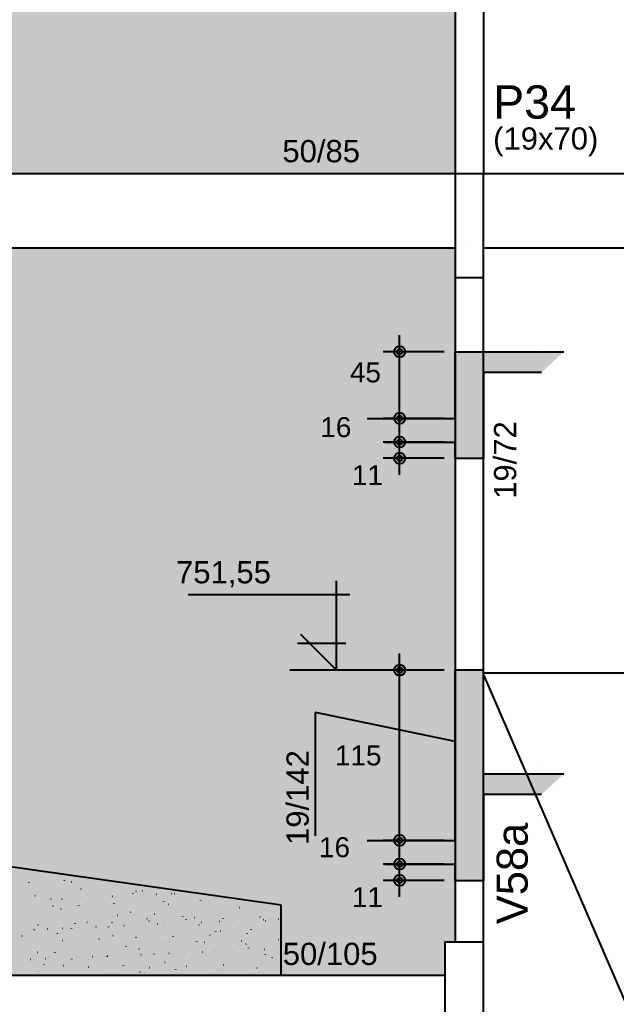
# Model space of a CAD drawing. Header units: millimetres. Extents: x 11071 to 20686, y 1651 to 7234.
# Drawn here: x 15100 to 15503, y 3943 to 4608 of the extents above; entities that cross this region are included whole.
import ezdxf

# ---------------------------------------------------------------- set-up
doc = ezdxf.new("R2010")
doc.units = ezdxf.units.MM
for name, color, linetype in [('1', 4, 'Continuous'), ('11', 22, 'Continuous'), ('12', 3, 'Continuous'), ('130', 24, 'Continuous'), ('18', 9, 'Continuous'), ('19', 5, 'Continuous'), ('20', 4, 'Continuous'), ('241', 12, 'Continuous'), ('242', 3, 'Continuous'), ('26', 1, 'Continuous'), ('3', 2, 'Continuous'), ('30', 15, 'Continuous'), ('4', 1, 'Continuous'), ('8', 5, 'Continuous'), ('9', 3, 'Continuous')]:
    doc.layers.add(name, color=color, linetype=linetype)
doc.styles.get("Standard").update_dxf_attribs({"font": 'arial.ttf'})

# ---------------------------------------------------------------- blocks, each defined once
blk = doc.blocks.new('_H451C6E76CA-000')
for p, q in [((3058.776904, 1871.859446), (3058.850126, 1871.875679)), ((3061.13293, 1870.424901), (3061.178588, 1870.484402)), ((3062.438014, 1872.671095), (3062.511236, 1872.687328)), ((3068.013364, 1874.497988), (3068.023154, 1874.572346)), ((3079.173889, 1869.231189), (3079.183678, 1869.305547)), ((3086.09997, 1871.33689), (3086.145627, 1871.396391)), ((3055.262052, 1867.681553), (3055.271841, 1867.755911)), ((3058.735932, 1867.301072), (3058.781589, 1867.360574)), ((3076.340008, 1862.862535), (3076.41323, 1862.878768)), ((3080.001118, 1863.674184), (3080.07434, 1863.690417)), ((3083.702971, 1868.213061), (3083.748629, 1868.272563)), ((3090.260993, 1863.406702), (3090.270782, 1863.481061)), ((3093.181114, 1866.596118), (3093.254336, 1866.612351)), ((3114.275619, 1865.737101), (3114.285409, 1865.81146)), ((3052.480909, 1859.149366), (3052.526566, 1859.208868)), ((3057.95947, 1856.230719), (3058.034398, 1856.233991)), ((3059.132791, 1859.047787), (3059.206013, 1859.06402)), ((3066.422576, 1862.414754), (3066.432366, 1862.489112)), ((3068.074833, 1856.672366), (3068.149761, 1856.675637)), ((3069.948048, 1856.754152), (3070.022977, 1856.757423)), ((3077.447948, 1860.061356), (3077.493605, 1860.120857)), ((3077.50968, 1856.590267), (3077.519469, 1856.664625)), ((3078.789625, 1857.140184), (3078.864554, 1857.143455)), ((3088.904988, 1857.58183), (3088.979917, 1857.585101)), ((3090.778204, 1857.663616), (3090.853132, 1857.666888)), ((3098.671104, 1856.094222), (3098.716761, 1856.153723)), ((3099.61978, 1858.049648), (3099.694709, 1858.052919)), ((3101.524307, 1858.920666), (3101.534096, 1858.995025)), ((3102.414987, 1860.973345), (3102.460644, 1861.032846)), ((3109.735144, 1858.491294), (3109.810072, 1858.494566)), ((3110.744217, 1857.599207), (3110.81744, 1857.61544)), ((3111.608359, 1858.57308), (3111.683288, 1858.576352)), ((3120.449936, 1858.959112), (3120.524864, 1858.962383)), ((3123.638143, 1857.006211), (3123.6838, 1857.065712)), ((3125.436144, 1860.470302), (3125.445933, 1860.544661)), ((3127.382026, 1861.885334), (3127.427683, 1861.944835)), ((3127.951435, 1861.413955), (3128.024657, 1861.430188)), ((3130.565299, 1859.400758), (3130.640228, 1859.40403)), ((3131.612545, 1862.225604), (3131.685767, 1862.241837)), ((3132.438515, 1859.482545), (3132.513443, 1859.485816)), ((3141.280091, 1859.868576), (3141.35502, 1859.871848)), ((3148.605182, 1857.9182), (3148.650839, 1857.977702)), ((3149.27456, 1861.462251), (3149.284349, 1861.536609)), ((3151.395455, 1860.310223), (3151.470383, 1860.313494)), ((3153.26867, 1860.392009), (3153.343599, 1860.39528)), ((3160.537874, 1856.976215), (3160.547663, 1857.050573)), ((3162.110247, 1860.77804), (3162.185175, 1860.781312)), ((3162.355644, 1856.150627), (3162.428867, 1856.16686)), ((3173.572221, 1858.830189), (3173.617878, 1858.889691)), ((3049.117893, 1855.844688), (3049.192821, 1855.847959)), ((3053.671264, 1855.598318), (3053.681053, 1855.672677)), ((3064.758367, 1849.773832), (3064.768157, 1849.84819)), ((3071.307067, 1852.058404), (3071.352724, 1852.117905)), ((3073.704065, 1855.182233), (3073.749722, 1855.241734)), ((3076.695894, 1850.050875), (3076.769116, 1850.067108)), ((3088.772994, 1852.104231), (3088.782783, 1852.178589)), ((3093.903111, 1853.865624), (3093.976334, 1853.881857)), ((3096.274106, 1852.970393), (3096.319763, 1853.029894)), ((3097.564221, 1854.677272), (3097.637444, 1854.693505)), ((3112.684831, 1853.653867), (3112.694621, 1853.728226)), ((3121.241145, 1853.882382), (3121.286802, 1853.941884)), ((3136.523247, 1854.645816), (3136.533037, 1854.720174)), ((3145.514538, 1852.417044), (3145.587761, 1852.433277)), ((3146.208184, 1854.794371), (3146.253841, 1854.853873)), ((3147.786561, 1850.15978), (3147.796351, 1850.234138)), ((3149.175648, 1853.228692), (3149.248871, 1853.244925)), ((3171.175223, 1855.70636), (3171.22088, 1855.765862)), ((3171.698399, 1851.709416), (3171.708188, 1851.783774)), ((3195.536815, 1852.701364), (3195.546604, 1852.775723)), ((3197.125965, 1850.968464), (3197.199187, 1850.984697)), ((3200.787075, 1851.780113), (3200.860297, 1851.796346)), ((3214.854277, 1849.378633), (3214.899934, 1849.438135)), ((3052.007055, 1842.957397), (3052.016844, 1843.031755)), ((3059.854788, 1846.317292), (3059.92801, 1846.333525)), ((3063.515898, 1847.128941), (3063.58912, 1847.145174)), ((3065.052043, 1843.906698), (3065.0977, 1843.9662)), ((3076.021681, 1845.287796), (3076.031471, 1845.362154)), ((3090.019082, 1844.818687), (3090.064739, 1844.878189)), ((3099.933519, 1846.837432), (3099.943308, 1846.91179)), ((3111.466215, 1844.868712), (3111.539437, 1844.884945)), ((3114.986121, 1845.730677), (3115.031778, 1845.790178)), ((3115.127325, 1845.680361), (3115.200547, 1845.696594)), ((3123.771935, 1847.82938), (3123.781724, 1847.903739)), ((3128.307321, 1848.602296), (3128.380543, 1848.618529)), ((3135.035249, 1843.343344), (3135.045038, 1843.417703)), ((3139.95316, 1846.642666), (3139.998817, 1846.702167)), ((3158.947086, 1844.892981), (3158.956876, 1844.967339)), ((3161.176316, 1842.675532), (3161.221974, 1842.735033)), ((3163.077642, 1843.420133), (3163.150864, 1843.436365)), ((3164.920199, 1847.554655), (3164.965856, 1847.614156)), ((3166.738752, 1844.231781), (3166.811974, 1844.248014)), ((3179.918748, 1847.153716), (3179.99197, 1847.169949)), ((3182.785502, 1845.884929), (3182.795292, 1845.959288)), ((3186.143356, 1843.587521), (3186.189013, 1843.647022)), ((3189.887238, 1848.466644), (3189.932895, 1848.526145)), ((3206.800129, 1848.215328), (3206.809918, 1848.289687)), ((3211.110395, 1844.49951), (3211.156052, 1844.559012)), ((3213.312897, 1842.909462), (3213.387825, 1842.912733)), ((3217.960653, 1842.948529), (3217.970443, 1843.022888)), ((3218.350179, 1842.783201), (3218.423401, 1842.799434)), ((3223.42826, 1843.351108), (3223.503189, 1843.35438)), ((3225.301475, 1843.432894), (3225.376404, 1843.436166)), ((3056.787017, 1836.075394), (3056.861945, 1836.078666)), ((3058.660232, 1836.157181), (3058.735161, 1836.160452)), ((3061.30816, 1839.027575), (3061.353817, 1839.087077)), ((3063.270369, 1838.47136), (3063.280158, 1838.545719)), ((3067.501809, 1836.543212), (3067.576737, 1836.546484)), ((3077.417892, 1837.320381), (3077.491114, 1837.336614)), ((3077.617172, 1836.984858), (3077.692101, 1836.98813)), ((3079.490387, 1837.066645), (3079.565316, 1837.069916)), ((3081.079002, 1838.132029), (3081.152224, 1838.148262)), ((3083.878201, 1836.815736), (3083.923858, 1836.875237)), ((3086.275199, 1839.939564), (3086.320856, 1839.999066)), ((3087.182206, 1840.020997), (3087.191996, 1840.095355)), ((3088.331964, 1837.452676), (3088.406893, 1837.455948)), ((3094.258998, 1841.053964), (3094.33222, 1841.070197)), ((3098.447327, 1837.894323), (3098.522256, 1837.897594)), ((3100.320543, 1837.976109), (3100.395471, 1837.97938)), ((3108.84524, 1837.727725), (3108.890897, 1837.787226)), ((3109.16212, 1838.362141), (3109.237048, 1838.365412)), ((3111.020622, 1841.012945), (3111.030412, 1841.087304)), ((3111.242238, 1840.851554), (3111.287896, 1840.911055)), ((3119.277483, 1838.803787), (3119.352412, 1838.807058)), ((3121.150698, 1838.885573), (3121.225627, 1838.888845)), ((3122.283936, 1836.526909), (3122.293726, 1836.601267)), ((3129.992275, 1839.271605), (3130.067204, 1839.274876)), ((3132.690429, 1836.68345), (3132.763651, 1836.699682)), ((3133.812279, 1838.639714), (3133.857936, 1838.699215)), ((3136.209277, 1841.763543), (3136.254935, 1841.823044)), ((3140.107638, 1839.713251), (3140.182567, 1839.716523)), ((3141.980854, 1839.795037), (3142.055782, 1839.798309)), ((3145.870425, 1839.605384), (3145.943647, 1839.621617)), ((3146.195773, 1838.076545), (3146.205563, 1838.150904)), ((3150.82243, 1840.181069), (3150.897359, 1840.184341)), ((3158.779318, 1839.551703), (3158.824975, 1839.611205)), ((3160.937794, 1840.622715), (3161.012722, 1840.625987)), ((3162.811009, 1840.704502), (3162.885938, 1840.707773)), ((3170.03419, 1839.068494), (3170.043979, 1839.142852)), ((3171.652586, 1841.090533), (3171.727515, 1841.093805)), ((3181.767949, 1841.53218), (3181.842878, 1841.535451)), ((3183.641165, 1841.613966), (3183.716093, 1841.617237)), ((3183.746357, 1840.463692), (3183.792015, 1840.523194)), ((3192.482741, 1841.999998), (3192.55767, 1842.003269)), ((3194.048816, 1841.398893), (3194.058606, 1841.473251)), ((3197.481852, 1838.156805), (3197.555074, 1838.173037)), ((3202.598105, 1842.441644), (3202.673033, 1842.444915)), ((3204.47132, 1842.52343), (3204.546249, 1842.526702)), ((3205.209341, 1836.132094), (3205.21913, 1836.206452)), ((3208.713396, 1841.375681), (3208.759054, 1841.435183)), ((3214.689069, 1841.971553), (3214.762291, 1841.987786)), ((3050.519056, 1831.654925), (3050.528846, 1831.729283)), ((3058.911162, 1835.903746), (3058.956819, 1835.963248)), ((3060.210675, 1833.505633), (3060.283897, 1833.521866)), ((3074.430893, 1833.204561), (3074.440683, 1833.27892)), ((3098.26931, 1834.19651), (3098.279099, 1834.270868)), ((3102.590217, 1829.576019), (3102.635874, 1829.635521)), ((3109.532624, 1829.710474), (3109.542413, 1829.784832)), ((3111.822102, 1832.057053), (3111.895324, 1832.073286)), ((3127.557256, 1830.488008), (3127.602913, 1830.54751)), ((3129.029319, 1835.871801), (3129.102541, 1835.888034)), ((3133.444461, 1831.26011), (3133.45425, 1831.334468)), ((3152.524295, 1831.399997), (3152.569952, 1831.459499)), ((3157.282877, 1832.252059), (3157.292667, 1832.326417)), ((3163.433529, 1830.608473), (3163.506751, 1830.624706)), ((3177.491334, 1832.311987), (3177.536991, 1832.371488)), ((3180.640746, 1834.423221), (3180.713968, 1834.439454)), ((3181.297504, 1834.582458), (3181.307293, 1834.656816)), ((3184.301856, 1835.23487), (3184.375078, 1835.251103)), ((3192.458028, 1829.315659), (3192.467818, 1829.390017)), ((3202.458373, 1833.223976), (3202.50403, 1833.283477)), ((3216.296445, 1830.307607), (3216.306234, 1830.381966)), ((3048.912256, 1822.872918), (3048.957913, 1822.932419)), ((3052.656139, 1827.752041), (3052.701796, 1827.811542)), ((3061.679581, 1826.388126), (3061.68937, 1826.462484)), ((3073.879295, 1823.784907), (3073.924952, 1823.844408)), ((3077.623178, 1828.66403), (3077.668835, 1828.723532)), ((3077.773778, 1824.508721), (3077.847001, 1824.524954)), ((3085.517997, 1827.380075), (3085.527787, 1827.454433)), ((3094.980996, 1828.323469), (3095.054218, 1828.339702)), ((3096.781311, 1822.894039), (3096.791101, 1822.968397)), ((3098.642106, 1829.135118), (3098.715328, 1829.151351)), ((3098.846334, 1824.696896), (3098.891991, 1824.756398)), ((3120.693148, 1824.443675), (3120.702938, 1824.518033)), ((3123.813373, 1825.608885), (3123.85903, 1825.668387)), ((3129.385205, 1823.060141), (3129.458428, 1823.076374)), ((3144.531565, 1825.435623), (3144.541354, 1825.509982)), ((3146.383414, 1823.397046), (3146.429071, 1823.456547)), ((3146.592422, 1826.87489), (3146.665645, 1826.891123)), ((3148.780412, 1826.520874), (3148.826069, 1826.580376)), ((3150.253532, 1827.686538), (3150.326755, 1827.702771)), ((3168.546191, 1827.766023), (3168.555981, 1827.840381)), ((3171.350453, 1824.309035), (3171.39611, 1824.368536)), ((3173.747451, 1827.432864), (3173.793108, 1827.492365)), ((3196.317492, 1825.221024), (3196.363149, 1825.280525)), ((3198.203849, 1825.42631), (3198.277072, 1825.442543)), ((3198.71449, 1828.344853), (3198.760147, 1828.404354)), ((3201.864959, 1826.237958), (3201.938182, 1826.254191)), ((3203.545132, 1823.491172), (3203.554921, 1823.56553)), ((3212.140444, 1822.754137), (3212.215372, 1822.757408)), ((3214.013659, 1822.835923), (3214.088588, 1822.839194)), ((3215.044956, 1829.159893), (3215.118178, 1829.176126)), ((3221.284531, 1826.133013), (3221.330188, 1826.192515)), ((3222.855236, 1823.221955), (3222.930165, 1823.225226)), ((3223.681529, 1829.256842), (3223.727186, 1829.316343)), ((3048.928268, 1819.571691), (3048.938058, 1819.646049)), ((3060.932672, 1820.775138), (3061.005894, 1820.791371)), ((3064.593782, 1821.586786), (3064.667004, 1821.603019)), ((3066.329356, 1816.387887), (3066.404284, 1816.391159)), ((3068.202571, 1816.469673), (3068.2775, 1816.472945)), ((3071.482297, 1820.661078), (3071.527954, 1820.72058)), ((3072.766684, 1820.563639), (3072.776474, 1820.637998)), ((3077.044148, 1816.855705), (3077.119077, 1816.858976)), ((3084.029998, 1816.077603), (3084.039788, 1816.151962)), ((3087.159511, 1817.297351), (3087.23444, 1817.300623)), ((3089.032727, 1817.379138), (3089.107655, 1817.382409)), ((3096.449336, 1821.573067), (3096.494993, 1821.632569)), ((3097.874303, 1817.765169), (3097.949232, 1817.768441)), ((3107.941836, 1817.62724), (3107.951625, 1817.701598)), ((3107.989667, 1818.206816), (3108.064595, 1818.210087)), ((3109.862882, 1818.288602), (3109.937811, 1818.291873)), ((3112.544099, 1819.326558), (3112.617321, 1819.342791)), ((3116.205209, 1820.138207), (3116.278431, 1820.15444)), ((3118.704459, 1818.674633), (3118.779387, 1818.677905)), ((3121.416375, 1822.485056), (3121.462032, 1822.544558)), ((3128.819822, 1819.11628), (3128.894751, 1819.119551)), ((3130.693037, 1819.198066), (3130.767966, 1819.201338)), ((3131.780252, 1818.619188), (3131.790041, 1818.693546)), ((3139.534614, 1819.584098), (3139.609543, 1819.587369)), ((3149.649977, 1820.025744), (3149.724906, 1820.029015)), ((3151.523193, 1820.10753), (3151.598122, 1820.110802)), ((3155.794879, 1820.949587), (3155.804668, 1821.023946)), ((3160.36477, 1820.493562), (3160.439698, 1820.496833)), ((3164.155526, 1817.877978), (3164.228748, 1817.894211)), ((3165.095429, 1816.157329), (3165.141086, 1816.216831)), ((3167.816636, 1818.689627), (3167.889858, 1818.70586)), ((3170.480133, 1820.935208), (3170.555062, 1820.93848)), ((3172.353348, 1821.016995), (3172.428277, 1821.020266)), ((3179.706716, 1822.499224), (3179.716505, 1822.573582)), ((3180.996632, 1821.611562), (3181.069854, 1821.627795)), ((3181.194925, 1821.403026), (3181.269854, 1821.406298)), ((3190.062468, 1817.069318), (3190.108125, 1817.12882)), ((3190.793819, 1816.674737), (3190.803609, 1816.749095)), ((3191.310288, 1821.844672), (3191.385217, 1821.847944)), ((3193.183504, 1821.926459), (3193.258432, 1821.92973)), ((3202.025081, 1822.31249), (3202.100009, 1822.315762)), ((3214.808446, 1819.005136), (3214.818235, 1819.079494)), ((3215.029507, 1817.981308), (3215.075164, 1818.040809)), ((3215.766953, 1816.429398), (3215.840175, 1816.445631)), ((3219.428063, 1817.241047), (3219.501285, 1817.25728)), ((3056.213993, 1815.946241), (3056.288921, 1815.949512)), ((3060.015372, 1813.747204), (3060.025161, 1813.821562)), ((3065.227273, 1812.509373), (3065.27293, 1812.568874)), ((3078.495776, 1811.778227), (3078.568998, 1811.79446)), ((3082.156886, 1812.589875), (3082.230108, 1812.606108)), ((3090.194312, 1813.421362), (3090.239969, 1813.480863)), ((3095.190523, 1810.810804), (3095.200313, 1810.885163)), ((3095.336882, 1815.51181), (3095.410104, 1815.528043)), ((3111.417468, 1809.454228), (3111.463125, 1809.513729)), ((3115.161351, 1814.333351), (3115.207008, 1814.392852)), ((3119.028939, 1811.802753), (3119.038729, 1811.877111)), ((3130.107203, 1810.329647), (3130.180425, 1810.34588)), ((3133.768313, 1811.141295), (3133.841535, 1811.157528)), ((3136.384507, 1810.366217), (3136.430164, 1810.425719)), ((3140.12839, 1815.24534), (3140.174047, 1815.304842)), ((3143.043566, 1814.133152), (3143.053355, 1814.20751)), ((3146.948309, 1814.06323), (3147.021531, 1814.079463)), ((3161.351546, 1811.278206), (3161.397203, 1811.337708)), ((3166.955403, 1815.682788), (3166.965193, 1815.757147)), ((3178.042507, 1809.858302), (3178.052296, 1809.93266)), ((3185.37974, 1809.692716), (3185.452962, 1809.708948)), ((3186.318585, 1812.190195), (3186.364242, 1812.249697)), ((3198.559736, 1812.61465), (3198.632958, 1812.630883)), ((3202.057133, 1812.188701), (3202.066923, 1812.263059)), ((3208.888626, 1809.978356), (3208.934283, 1810.037857)), ((3211.285624, 1813.102184), (3211.331282, 1813.161686)), ((3058.863781, 1805.000001), (3058.863781, 1805.000001)), ((3059.46513, 1805.000001), (3059.46513, 1805.000001)), ((3059.46513, 1805.000001), (3059.46513, 1805.000001)), ((3059.46513, 1805.000001), (3059.46513, 1805.000001)), ((3061.288559, 1807.963478), (3061.361781, 1807.979711)), ((3061.48339, 1807.63025), (3061.529047, 1807.689751)), ((3070.717693, 1805.000001), (3070.717693, 1805.000001)), ((3070.717693, 1805.000001), (3070.717693, 1805.000001)), ((3070.717693, 1805.000001), (3070.717693, 1805.000001)), ((3071.278686, 1809.261168), (3071.288475, 1809.335526)), ((3082.571605, 1805.000001), (3082.571605, 1805.000001)), ((3082.571605, 1805.000001), (3082.571605, 1805.000001)), ((3082.571605, 1805.000001), (3082.571605, 1805.000001)), ((3083.732375, 1805.000001), (3083.732375, 1805.000001)), ((3083.732375, 1805.000001), (3083.732375, 1805.000001)), ((3084.053431, 1805.41841), (3084.099088, 1805.477911)), ((3086.450429, 1808.542239), (3086.496086, 1808.60174)), ((3094.425516, 1805.000001), (3094.425516, 1805.000001)), ((3094.425516, 1805.000001), (3094.425516, 1805.000001)), ((3106.066725, 1805.000001), (3106.066725, 1805.000001)), ((3106.066725, 1805.000001), (3106.066725, 1805.000001)), ((3106.279428, 1805.000001), (3106.287416, 1805.060676)), ((3106.279428, 1805.000001), (3106.279428, 1805.000001)), ((3107.99962, 1805.000001), (3107.99962, 1805.000001)), ((3107.99962, 1805.000001), (3107.99962, 1805.000001)), ((3109.02047, 1806.330399), (3109.066127, 1806.389901)), ((3112.899986, 1806.514899), (3112.973208, 1806.531132)), ((3118.13334, 1805.000001), (3118.13334, 1805.000001)), ((3129.987252, 1805.000001), (3129.987252, 1805.000001)), ((3129.987252, 1805.000001), (3129.987252, 1805.000001)), ((3129.987252, 1805.000001), (3129.987252, 1805.000001)), ((3130.292253, 1807.316717), (3130.302043, 1807.391075)), ((3132.266865, 1805.000001), (3132.266865, 1805.000001)), ((3132.266865, 1805.000001), (3132.266865, 1805.000001)), ((3133.987509, 1807.242388), (3134.033166, 1807.30189)), ((3141.841164, 1805.000001), (3141.841164, 1805.000001)), ((3141.841164, 1805.000001), (3141.841164, 1805.000001)), ((3141.841164, 1805.000001), (3141.841164, 1805.000001)), ((3153.695076, 1805.000001), (3153.695076, 1805.000001)), ((3153.695076, 1805.000001), (3153.695076, 1805.000001)), ((3154.204091, 1808.866353), (3154.21388, 1808.940711)), ((3156.53411, 1805.000001), (3156.53411, 1805.000001)), ((3156.53411, 1805.000001), (3156.53411, 1805.000001)), ((3158.954548, 1808.154377), (3159.000205, 1808.213879)), ((3164.212273, 1805.000001), (3164.212273, 1805.000001)), ((3164.212273, 1805.000001), (3164.212273, 1805.000001)), ((3164.511413, 1805.066319), (3164.584635, 1805.082552)), ((3165.548988, 1805.000001), (3165.548988, 1805.000001)), ((3165.548988, 1805.000001), (3165.548988, 1805.000001)), ((3177.402899, 1805.000001), (3177.402899, 1805.000001)), ((3180.801355, 1805.000001), (3180.801355, 1805.000001)), ((3180.801355, 1805.000001), (3180.801355, 1805.000001)), ((3181.71863, 1808.881067), (3181.791852, 1808.8973)), ((3183.921587, 1809.066367), (3183.967244, 1809.125868)), ((3189.256811, 1805.000001), (3189.256811, 1805.000001)), ((3189.256811, 1805.000001), (3189.256811, 1805.000001)), ((3189.256811, 1805.000001), (3189.256811, 1805.000001)), ((3189.305821, 1805.372265), (3189.31561, 1805.446624)), ((3201.110723, 1805.000001), (3201.110723, 1805.000001)), ((3201.110723, 1805.000001), (3201.110723, 1805.000001)), ((3201.110723, 1805.000001), (3201.110723, 1805.000001)), ((3205.068601, 1805.000001), (3205.068601, 1805.000001)), ((3205.068601, 1805.000001), (3205.068601, 1805.000001)), ((3212.964635, 1805.000001), (3212.964635, 1805.000001)), ((3212.964635, 1805.000001), (3212.964635, 1805.000001)), ((3213.217658, 1806.921902), (3213.227447, 1806.99626)), ((3222.357822, 1805.000001), (3222.357822, 1805.000001)), ((3222.357822, 1805.000001), (3222.357822, 1805.000001)), ((3222.357822, 1805.000001), (3222.357822, 1805.000001)), ((3224.818547, 1805.000001), (3224.818547, 1805.000001)), ((3224.818547, 1805.000001), (3224.818547, 1805.000001))]:
    blk.add_line(p, q)

msp = doc.modelspace()

# ---------------------------------------------------------------- linework, layer by layer
for p, q in [((15313.63, 4168.35), (15313.63, 4228.68)), ((15213.57, 4219.5), (15322.74, 4219.5)), ((15289.41, 4192.57), (15313.63, 4168.35)), ((15287.28, 4186.68), (15320.01, 4186.68))]:
    msp.add_line(p, q)
at = {"layer": '1'}
msp.add_line((15412.9, 4786.59), (15412.9, 4503.59), dxfattribs=at)
for points in [[(15393.9, 5245.59), (15393.9, 4503.59)], [(15393.9, 4503.59), (14581.4, 4503.59)], [(16008.17, 4503.59), (15412.9, 4503.59)], [(14581.4, 4453.59), (15393.9, 4453.59)], [(15412.9, 4453.59), (16008.17, 4453.59)], [(15393.9, 4433.59), (15393.9, 4271.16)], [(15412.9, 3984.59), (15412.9, 4433.59)], [(15393.9, 4271.16), (15393.9, 4176.09)], [(15393.9, 4176.09), (15393.9, 3984.59)], [(15412.9, 4166.59), (16008.68, 4166.59)], [(15386.9, 3962.09), (14701.9, 3962.09)]]:
    msp.add_lwpolyline(points, dxfattribs=at)
at = {"layer": '130'}
for points in [[(15393.9, 5245.59), (15117.4, 5237.09), (15393.9, 4503.59)], [(15393.9, 5245.59), (15393.9, 4503.59), (15393.9, 5245.59)], [(14581.4, 5237.09), (14581.4, 4503.59), (15393.9, 4503.59)], [(14581.4, 5237.09), (15393.9, 4503.59), (15117.4, 5237.09)], [(14581.4, 3962.09), (14581.4, 4453.59), (15393.9, 4453.59)], [(14581.4, 3962.09), (15393.9, 4453.59), (15386.9, 3984.59)], [(15386.9, 3984.59), (15393.9, 4453.59), (15393.9, 3984.59)], [(14581.4, 3962.09), (15386.9, 3984.59), (15386.9, 3962.09)]]:
    msp.add_solid(points, dxfattribs=at)
at = {"layer": '18'}
for p, q in [((15452.2, 4388.44), (15452.2, 4388.44)), ((15393.9, 4338.46), (15393.9, 4383.46)), ((15393.9, 4383.46), (15393.9, 4383.46)), ((15393.9, 4383.46), (15412.9, 4383.46)), ((15412.9, 4383.46), (15412.9, 4383.46)), ((15412.9, 4383.46), (15467.2, 4383.46)), ((15412.9, 4383.46), (15412.9, 4383.46)), ((15412.9, 4383.46), (15412.9, 4383.46)), ((15452.2, 4369.46), (15412.9, 4369.46)), ((15412.9, 4369.46), (15412.9, 4311.46)), ((15334.35, 4338.46), (15393.9, 4338.46)), ((15346.35, 4322.46), (15393.9, 4322.46)), ((15393.9, 4322.46), (15393.9, 4322.46)), ((15393.9, 4311.46), (15393.9, 4322.46)), ((15393.9, 4311.46), (15412.9, 4311.46)), ((15393.9, 4053.35), (15393.9, 4168.35)), ((15412.9, 4168.35), (15393.9, 4168.35)), ((15412.9, 4098.35), (15412.9, 4168.35)), ((15393.9, 4098.35), (15393.9, 4098.35)), ((15412.9, 4098.35), (15467.2, 4098.35)), ((15412.9, 4098.35), (15412.9, 4098.35)), ((15412.9, 4098.35), (15412.9, 4098.35)), ((15452.2, 4103.33), (15452.2, 4103.33)), ((15412.9, 4085.12), (15412.9, 4085.12)), ((15452.2, 4090.11), (15452.2, 4090.11)), ((15452.2, 4084.35), (15412.9, 4084.35)), ((15412.9, 4084.35), (15412.9, 4026.35)), ((15334.35, 4053.35), (15393.9, 4053.35)), ((15346.35, 4037.35), (15393.9, 4037.35)), ((15393.9, 4037.35), (15393.9, 4037.35)), ((15393.9, 4026.35), (15393.9, 4037.35)), ((15393.9, 4026.35), (15412.9, 4026.35))]:
    msp.add_line(p, q, dxfattribs=at)
at = {"layer": '19', "linetype": 'Continuous'}
msp.add_line((15276.4, 4009.5), (14397.9, 4134.13), dxfattribs=at)
at = {"layer": '19'}
msp.add_line((15276.4, 3962.09), (15276.4, 4009.5), dxfattribs=at)
at = {"layer": '20'}
for points in [[(15295.31, 4186.68), (15313.63, 4168.35), (15313.63, 4186.68)], [(15295.31, 4186.68), (15313.63, 4186.68), (15295.31, 4186.68)]]:
    msp.add_solid(points, dxfattribs=at)
at = {"layer": '241'}
msp.add_line((15412.9, 4165.25), (16011.68, 2782.02), dxfattribs=at)
at = {"layer": '242'}
msp.add_line((15403.4, 4458.59), (15403.4, 4458.59), dxfattribs=at)
at = {"layer": '26', "color": 3, "linetype": 'Continuous'}
for p, q in [((15356.33, 4327.21), (15356.33, 4394.71)), ((15386.4, 4383.46), (15345.08, 4383.46)), ((15393.9, 4383.46), (15393.9, 4383.46)), ((15356.33, 4311.21), (15356.33, 4349.71)), ((15386.4, 4338.46), (15345.08, 4338.46)), ((15386.4, 4338.46), (15345.08, 4338.46)), ((15393.9, 4338.46), (15393.9, 4338.46)), ((15393.9, 4338.46), (15393.9, 4338.46)), ((15356.33, 4300.21), (15356.33, 4333.71)), ((15386.4, 4322.46), (15345.08, 4322.46)), ((15386.4, 4322.46), (15345.08, 4322.46)), ((15393.9, 4322.46), (15393.9, 4322.46)), ((15393.9, 4322.46), (15393.9, 4322.46)), ((15386.4, 4311.46), (15345.08, 4311.46)), ((15393.9, 4311.46), (15393.9, 4311.46)), ((15356.33, 4042.1), (15356.33, 4179.6)), ((15386.4, 4168.35), (15345.08, 4168.35)), ((15393.9, 4168.35), (15393.9, 4168.35)), ((15356.33, 4026.1), (15356.33, 4064.6)), ((15386.4, 4053.35), (15345.08, 4053.35)), ((15386.4, 4053.35), (15345.08, 4053.35)), ((15393.9, 4053.35), (15393.9, 4053.35)), ((15393.9, 4053.35), (15393.9, 4053.35)), ((15356.33, 4015.1), (15356.33, 4048.6)), ((15386.4, 4037.35), (15345.08, 4037.35)), ((15386.4, 4037.35), (15345.08, 4037.35)), ((15393.9, 4037.35), (15393.9, 4037.35)), ((15393.9, 4037.35), (15393.9, 4037.35)), ((15386.4, 4026.35), (15345.08, 4026.35)), ((15393.9, 4026.35), (15393.9, 4026.35))]:
    msp.add_line(p, q, dxfattribs=at)
at = {"layer": '26'}
for p, q in [((15345.08, 4168.35), (15282.19, 4168.35)), ((15393.9, 4120.12), (15299.51, 4139.69)), ((15299.51, 4056.42), (15299.51, 4139.69))]:
    msp.add_line(p, q, dxfattribs=at)
at = {"layer": '26', "color": 3, "linetype": 'Continuous'}
for centre, radius in [((15356.33, 4383.46), 3.75), ((15356.33, 4383.46), 1.87), ((15356.33, 4338.46), 3.75), ((15356.33, 4338.46), 3.75), ((15356.33, 4338.46), 1.87), ((15356.33, 4338.46), 1.87), ((15356.33, 4322.46), 3.75), ((15356.33, 4322.46), 3.75), ((15356.33, 4322.46), 1.87), ((15356.33, 4322.46), 1.87), ((15356.33, 4311.46), 3.75), ((15356.33, 4311.46), 1.87), ((15356.33, 4168.35), 3.75), ((15356.33, 4168.35), 1.87), ((15356.33, 4053.35), 3.75), ((15356.33, 4053.35), 3.75), ((15356.33, 4053.35), 1.87), ((15356.33, 4053.35), 1.87), ((15356.33, 4037.35), 3.75), ((15356.33, 4037.35), 3.75), ((15356.33, 4037.35), 1.87), ((15356.33, 4037.35), 1.87), ((15356.33, 4026.35), 3.75), ((15356.33, 4026.35), 1.87)]:
    msp.add_circle(centre, radius, dxfattribs=at)
at = {"layer": '3'}
msp.add_lwpolyline([(15386.9, 3774.59), (15412.9, 3774.59), (15412.9, 3984.59), (15386.9, 3984.59), (15386.9, 3774.59)], dxfattribs=at)
at = {"layer": '30'}
for points in [[(15412.9, 4322.46), (15412.9, 4383.46), (15393.9, 4383.46)], [(15412.9, 4322.46), (15393.9, 4383.46), (15393.9, 4338.46)], [(15412.9, 4369.46), (15452.2, 4369.46), (15467.2, 4383.46)], [(15412.9, 4369.46), (15467.2, 4383.46), (15412.9, 4383.46)], [(15412.9, 4369.46), (15412.9, 4383.46), (15412.9, 4322.46)], [(15412.9, 4322.46), (15412.9, 4383.46), (15412.9, 4383.46)], [(15412.9, 4369.46), (15452.2, 4369.46), (15452.2, 4369.46)], [(15345.08, 4322.46), (15393.9, 4338.46), (15334.35, 4338.46)], [(15412.9, 4322.46), (15393.9, 4338.46), (15345.08, 4322.46)], [(15412.9, 4322.46), (15412.9, 4311.46), (15393.9, 4311.46)], [(15412.9, 4322.46), (15393.9, 4311.46), (15393.9, 4322.46)], [(15412.9, 4322.46), (15393.9, 4322.46), (15412.9, 4322.46)], [(15412.9, 4098.35), (15412.9, 4168.35), (15393.9, 4168.35)], [(15412.9, 4098.35), (15393.9, 4168.35), (15393.9, 4098.35)], [(15412.9, 4037.35), (15412.9, 4098.35), (15393.9, 4098.35)], [(15412.9, 4037.35), (15393.9, 4098.35), (15393.9, 4053.35)], [(15412.9, 4098.35), (15393.9, 4098.35), (15412.9, 4098.35)], [(15412.9, 4084.35), (15452.2, 4084.35), (15467.2, 4098.35)], [(15412.9, 4084.35), (15467.2, 4098.35), (15412.9, 4098.35)], [(15412.9, 4084.35), (15412.9, 4098.35), (15412.9, 4037.35)], [(15412.9, 4037.35), (15412.9, 4098.35), (15412.9, 4098.35)], [(15412.9, 4084.35), (15452.2, 4084.35), (15452.2, 4084.35)], [(15345.08, 4037.35), (15393.9, 4053.35), (15334.35, 4053.35)], [(15412.9, 4037.35), (15393.9, 4053.35), (15345.08, 4037.35)], [(15412.9, 4037.35), (15412.9, 4026.35), (15393.9, 4026.35)], [(15412.9, 4037.35), (15393.9, 4026.35), (15393.9, 4037.35)], [(15412.9, 4037.35), (15393.9, 4037.35), (15412.9, 4037.35)]]:
    msp.add_solid(points, dxfattribs=at)
at = {"layer": '4'}
msp.add_lwpolyline([(15393.9, 4433.59), (15412.9, 4433.59), (15412.9, 4503.59), (15393.9, 4503.59), (15393.9, 4433.59)], dxfattribs=at)

# ---------------------------------------------------------------- block references
at = {"layer": '19'}
msp.add_blockref('_H451C6E76CA-000', (12050.9, 2157.09), dxfattribs=at)

# ---------------------------------------------------------------- texts
at = {"layer": '1'}
msp.add_text('751,55', height=15, dxfattribs=at).set_placement((15205.31, 4227))
at = {"layer": '11'}
for s, p in [('50/85', (15277.13, 4511.5)), ('50/105', (15277.4, 3969.17))]:
    msp.add_text(s, height=15, dxfattribs=at).set_placement(p)
for s, p in [('19/72', (15435.02, 4284.09)), ('19/142', (15294.89, 4050.23))]:
    msp.add_text(s, height=15, rotation=90, dxfattribs=at).set_placement(p)
at = {"layer": '12'}
msp.add_text('(19x70)', height=15, dxfattribs=at).set_placement((15419.44, 4520.04))
at = {"layer": '26', "color": 3, "linetype": 'Continuous'}
for s, p in [('45', (15322.72, 4362.79)), ('16', (15302.72, 4325.77)), ('11', (15324.05, 4293.34)), ('115', (15312.58, 4104.01)), ('16', (15301.86, 4041.99)), ('11', (15324.05, 4008.23))]:
    msp.add_text(s, height=13.5, dxfattribs=at).set_placement(p)
at = {"layer": '8'}
msp.add_text('V58a', height=21, rotation=90, dxfattribs=at).set_placement((15442.81, 3996.71))
at = {"layer": '9'}
msp.add_text('P34', height=22.5, dxfattribs=at).set_placement((15419.44, 4540.97))

doc.saveas('drawing.dxf')
